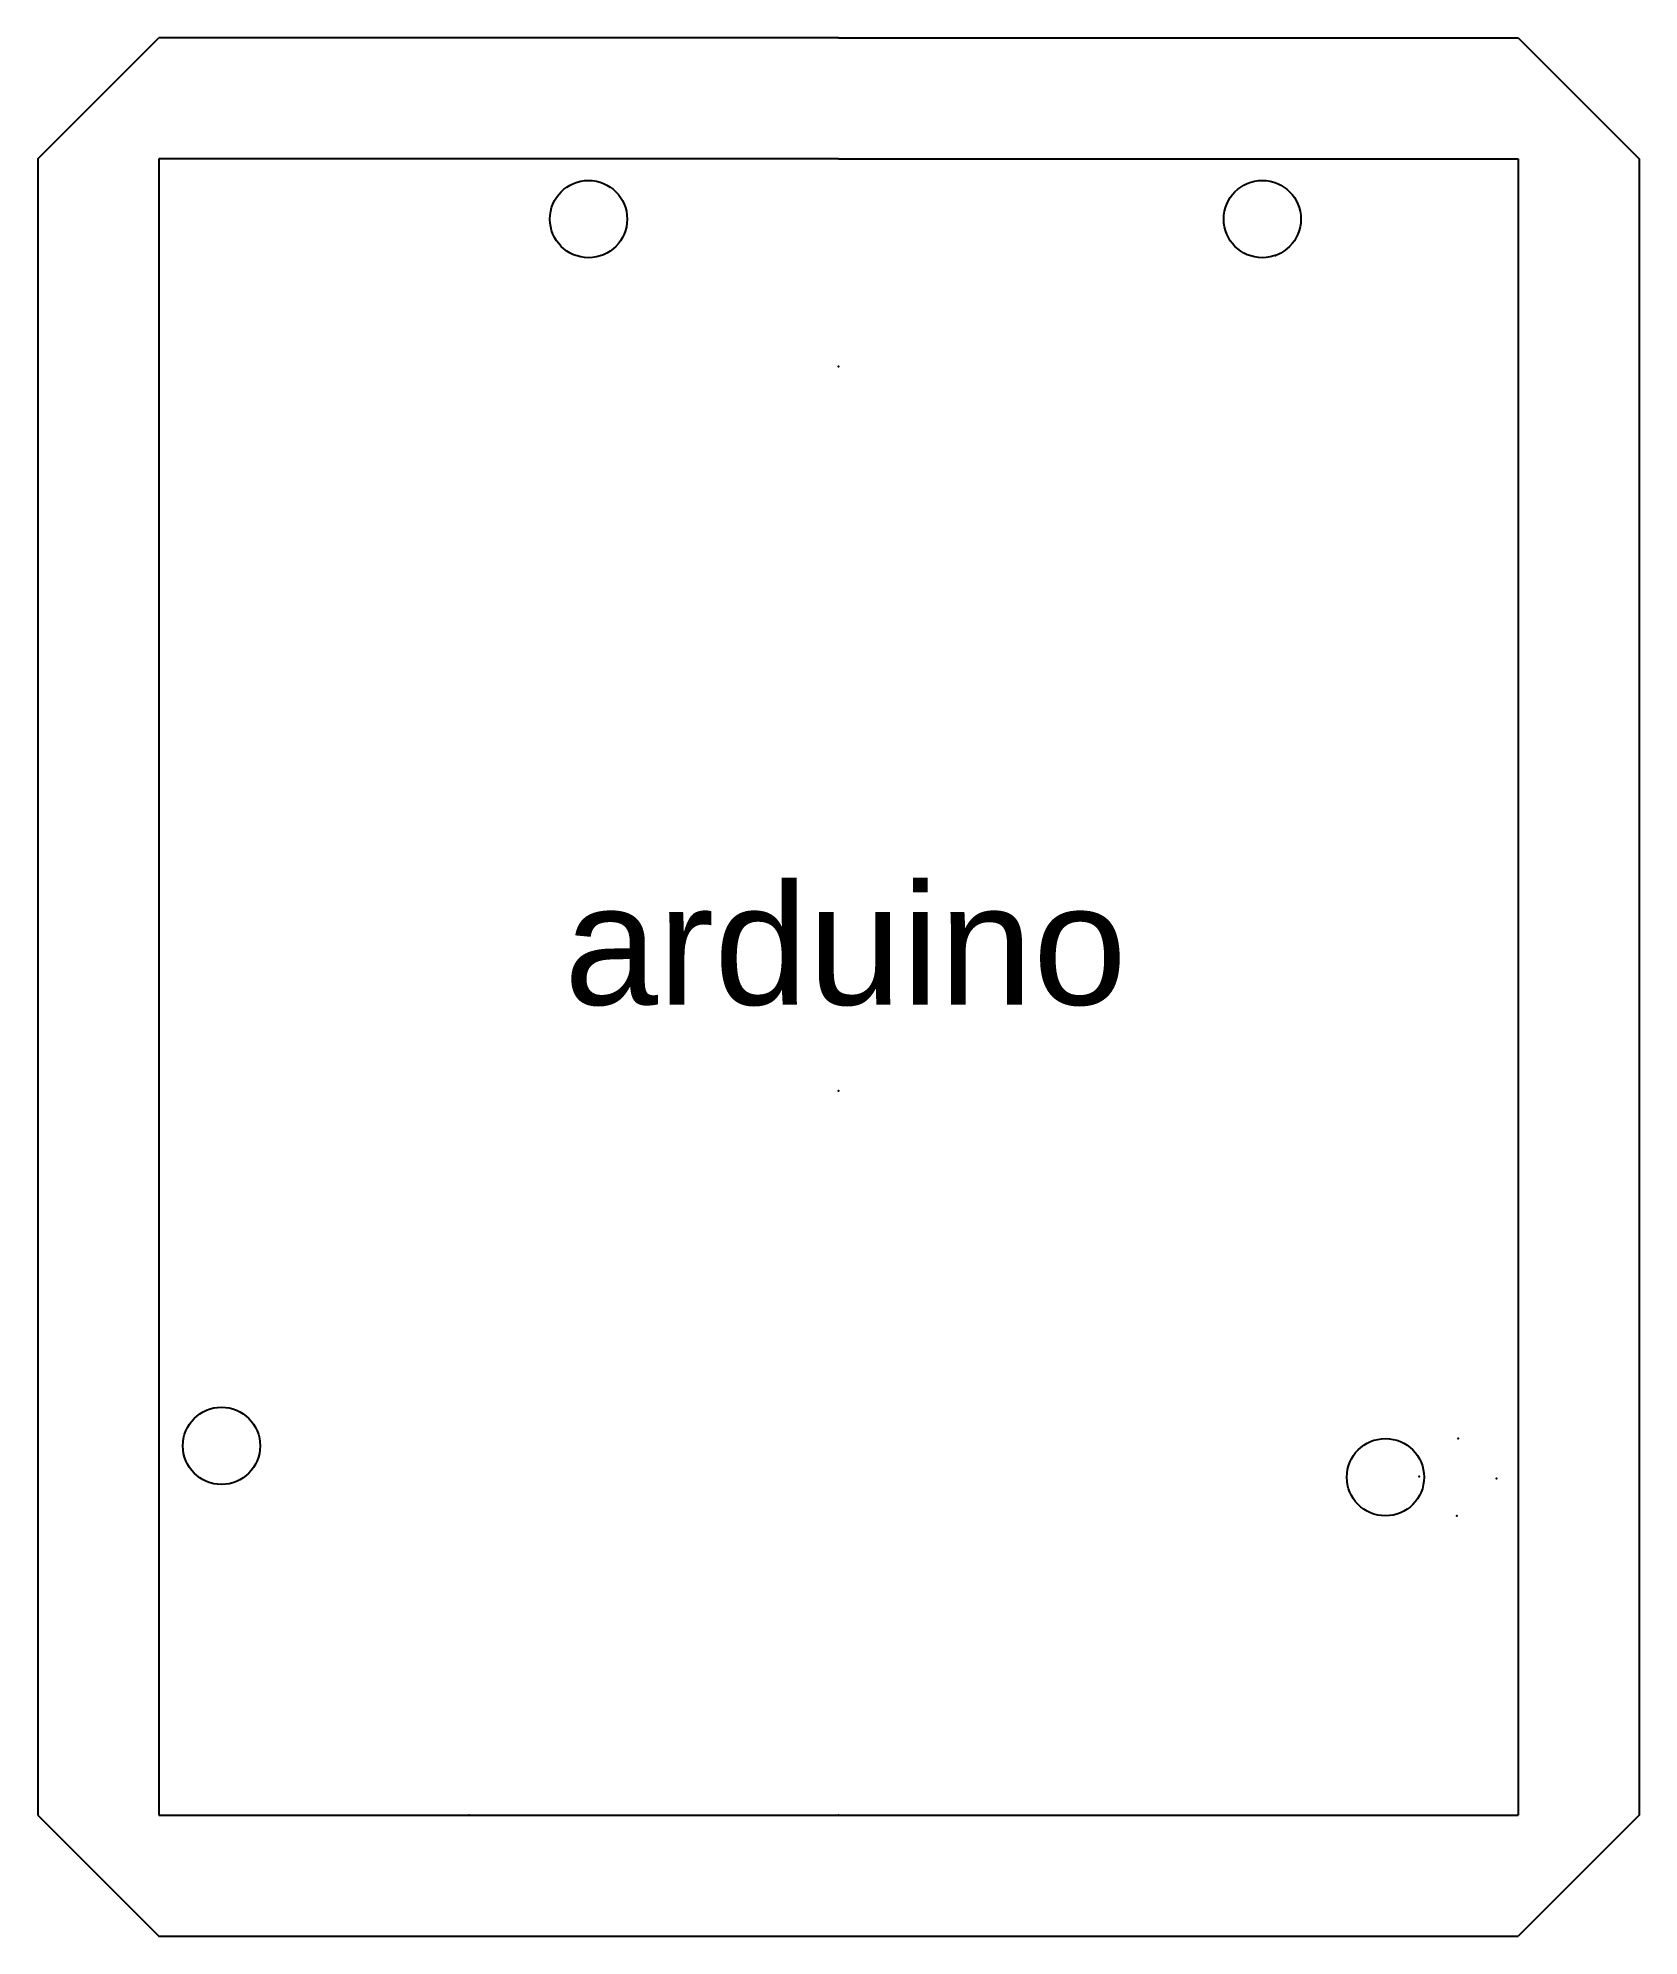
# Model space of a CAD drawing. Header units: millimetres. Extents: x -31.3 to 35, y -30.7 to 47.9.
import ezdxf

# ---------------------------------------------------------------- set-up
doc = ezdxf.new("R2010")
doc.units = ezdxf.units.MM
doc.header["$MEASUREMENT"] = 0
doc.styles.get("Standard").update_dxf_attribs({"font": 'arial.ttf'})

msp = doc.modelspace()

# ---------------------------------------------------------------- linework, layer by layer
for p, q in [((-31.26, 42.939), (-26.26, 47.939)), ((1.89, 47.939), (-26.26, 47.939)), ((1.89, 47.939), (30.04, 47.939)), ((30.04, 47.939), (35.04, 42.939)), ((-31.26, 42.939), (-31.26, -25.661)), ((1.89, 42.939), (-26.26, 42.939)), ((-26.26, 42.939), (-26.26, -25.661)), ((1.89, 42.939), (30.04, 42.939)), ((30.04, 42.939), (30.04, -25.661)), ((35.04, 42.939), (35.04, -25.661)), ((-31.26, -25.661), (-26.26, -30.661)), ((-26.26, -25.661), (30.04, -25.661)), ((35.04, -25.661), (30.04, -30.661)), ((-26.26, -30.661), (30.04, -30.661))]:
    msp.add_line(p, q)
for centre in [(-8.46, 40.439), (19.44, 40.439), (-23.66, -10.361), (24.54, -11.661)]:
    msp.add_circle(centre, 1.6)
for p in [(19.989, 38.936), (19.989, 38.936), (1.89, 34.339), (1.89, 34.339), (1.89, 4.339), (1.89, 4.339), (27.553, -10.061), (25.94, -11.635), (29.139, -11.714), (27.5, -13.261), (-13.41, -25.661), (1.89, -25.661), (1.89, -25.661)]:
    msp.add_point(p)

# ---------------------------------------------------------------- texts
at = {"insert": (-9.471, 12.902), "char_height": 5, "attachment_point": 1}
msp.add_mtext_dynamic_manual_height_columns('arduino', width=13.42223, gutter_width=1, heights=[0], dxfattribs=at)

doc.saveas('drawing.dxf')
